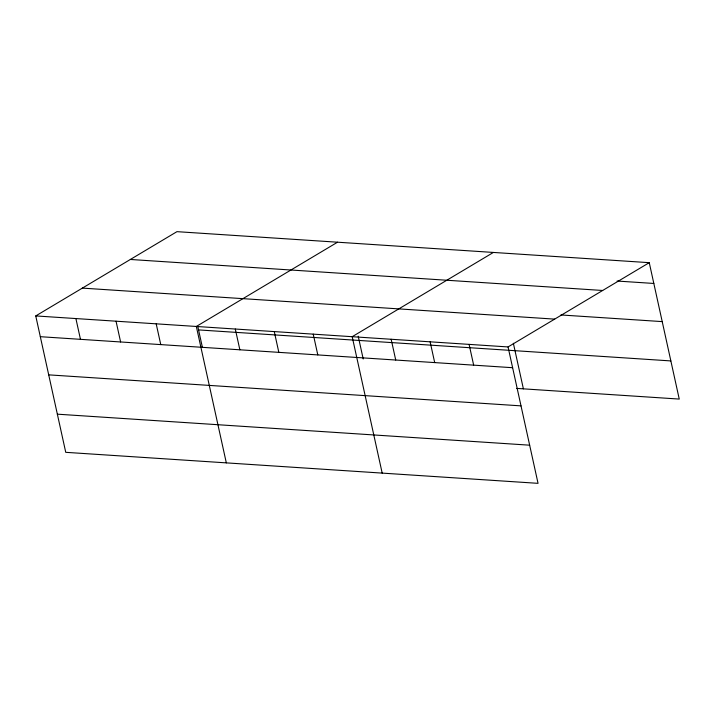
<?xml version="1.0" encoding="UTF-8"?>
<svg xmlns="http://www.w3.org/2000/svg" width="715" height="715" viewBox="0 0 715 715"><rect width="100%" height="100%" fill="white"/><g stroke="black" fill="none" stroke-linecap="round" stroke-linejoin="round"><path stroke-width="1.07" d="M649.256 262.673L508.052 346.936L538.046 483.34L65.744 452.327L35.75 315.923L176.954 231.66L649.256 262.673L679.25 399.077L516.713 388.406M337.534 242.206L196.33 326.46L226.324 462.873M493.395 252.44L352.191 336.702L382.185 473.107M617.09 281.04L653.823 283.453M130.353 259.465L602.665 290.478M560.909 314.957L662.215 321.607M82.35 288.109L554.652 319.122M35.75 315.923L508.052 346.936M198.555 329.91L670.858 360.923M40.317 336.694L512.619 367.707M48.709 374.857L521.012 405.87M57.352 414.173L529.654 445.186M513.361 343.254L523.389 388.844M469.094 344.371L473.661 365.151M430.126 341.815L434.693 362.594M391.159 339.259L395.726 360.038M358.206 336.202L363.211 358.984M313.233 334.137L317.8 354.917M274.265 331.581L278.832 352.361M235.298 329.025L239.865 349.805M197.858 326.719L202.39 347.356M156.192 323.824L160.759 344.603M116.045 321.196L120.612 341.967M75.897 318.559L80.464 339.33"/></g></svg>
